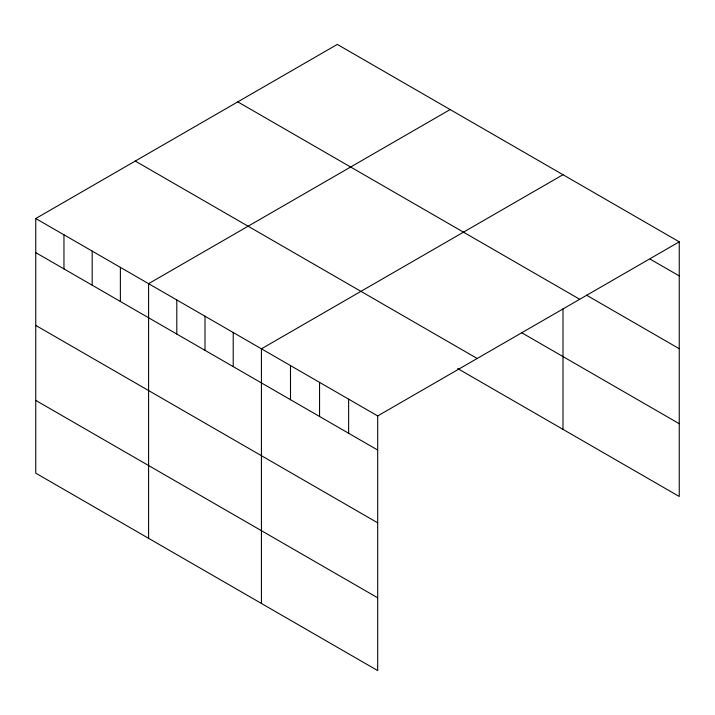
<?xml version="1.0" encoding="UTF-8"?>
<svg xmlns="http://www.w3.org/2000/svg" width="715" height="715" viewBox="0 0 715 715"><rect width="100%" height="100%" fill="white"/><g stroke="black" fill="none" stroke-linecap="round" stroke-linejoin="round"><path stroke-width="1.07" d="M35.75 218.522L377.69 415.933L377.69 670.59L35.75 473.169L35.75 218.522L337.31 44.41L679.25 241.831L679.25 496.478L457.672 368.556M450.155 109.565L148.586 283.667L148.586 538.315M562.991 174.71L261.431 348.813L261.431 603.469M377.69 415.933L679.25 241.831M650.185 259.152L679.25 275.927M586.434 295.125L679.25 348.714M237.8 101.87L579.731 299.281M521.619 332.69L679.25 423.7M135.269 161.063L477.2 358.483M35.75 252.618L377.69 450.039M35.75 325.405L377.69 522.817M35.75 400.391L377.69 597.803M562.991 308.755L562.991 429.358M348.625 399.158L348.625 433.254M319.56 382.373L319.56 416.479M290.496 365.597L290.496 399.694M233.215 332.529L233.215 366.625M205.008 316.245L205.008 350.341M176.802 299.951L176.802 334.057M120.379 267.383L120.379 301.48M92.172 251.09L92.172 285.196M63.957 234.806L63.957 268.911"/></g></svg>
